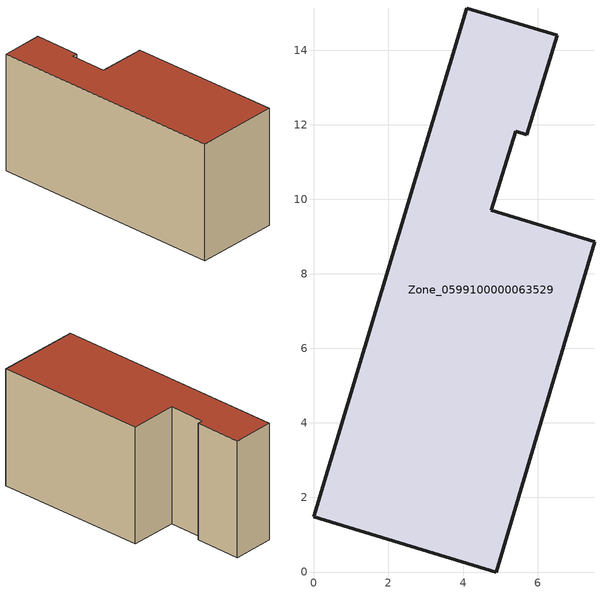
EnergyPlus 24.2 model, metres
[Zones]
Zone_0599100000063529
 floor ground (C_G): 0,1.48 4.1,15.13 6.53,14.4 5.71,11.73 5.41,11.82 4.76,9.7 7.53,8.86 4.89,0 z0
 wall outside (C_F): 4.1,15.13 0,1.48 4.89,0 7.53,8.86 4.76,9.7 5.41,11.82 5.71,11.73 6.53,14.4 4.1,15.13 z0:7.19
 roof outside (C_R): 5.71,11.73 6.53,14.4 4.1,15.13 0,1.48 4.89,0 7.53,8.86 4.76,9.7 5.41,11.82 z7.19
[BUILDING]
Pand.0599100000063529: North Axis=0; Terrain=City; Loads Convergence Tolerance Value=0.04; Temperature Convergence Tolerance Value=0.4; Solar Distribution=FullExterior; Maximum Number of Warmup Days=25; Minimum Number of Warmup Days=1
[Site:Location]
Rotterdam.The.Hague.AP_ZH_NLD Design_Conditions: Latitude=51.96; Longitude=4.45; Time Zone=1; Elevation=-4.5
[SITE:GROUNDTEMPERATURE:BUILDINGSURFACE]
18, 18, 18, 18, 18, 18, 18, 18, 18, 18, 18, 18
[MATERIAL] Thermal Absorptance=0.9; Solar Absorptance=0.7; Visible Absorptance=0.7
Name | Roughness | Thickness | Conductivity | Density | Specific Heat
G.TI.1975-1991 | MediumSmooth | 0.15 | 0.288461 | 540 | 1210
F.TI.1975-1991 | Rough | 0.3 | 0.230769 | 1920 | 840
R.TI.1975-1991 | MediumRough | 0.2 | 0.153846 | 1500 | 1000
[CONSTRUCTION]
C_G: G.TI.1975-1991
C_F: F.TI.1975-1991
C_R: R.TI.1975-1991
[ZONE]
Zone_0599100000063529: Type=1; Multiplier=1; Ceiling Height=Autocalculate; Volume=Autocalculate; Floor Area=autocalculate; Part of Total Floor Area=Yes
[ZONEINFILTRATION:DESIGNFLOWRATE]
Infil_Zone_0599100000063529: Zone or ZoneList or Space or SpaceList=Zone_0599100000063529; Schedule=AlwaysOn; Design Flow Rate Calculation Method=Flow/Area; Flow Rate per Floor Area=0.003; Constant Term Coefficient=1; Temperature Term Coefficient=0; Velocity Term Coefficient=0; Velocity Squared Term Coefficient=0
[HVACTEMPLATE:ZONE:IDEALLOADSAIRSYSTEM]
Zone_0599100000063529: Maximum Heating Supply Air Temperature=50; Minimum Cooling Supply Air Temperature=13; Maximum Heating Supply Air Humidity Ratio=0.0156; Minimum Cooling Supply Air Humidity Ratio=0.0077; Heating Limit=NoLimit; Cooling Limit=NoLimit; Dehumidification Control Type=ConstantSensibleHeatRatio; Cooling Sensible Heat Ratio=0.7; Dehumidification Setpoint=60; Humidification Control Type=None; Humidification Setpoint=30; Outdoor Air Method=None; Outdoor Air Flow Rate per Person=0.00944; Outdoor Air Flow Rate per Zone Floor Area=0; Outdoor Air Flow Rate per Zone=0; Demand Controlled Ventilation Type=None; Outdoor Air Economizer Type=NoEconomizer; Heat Recovery Type=None; Sensible Heat Recovery Effectiveness=0.7; Latent Heat Recovery Effectiveness=0.65
[ZONECONTROL:THERMOSTAT]
ThermostatControl_Zone_0599100000063529: Zone or ZoneList=Zone_0599100000063529; Control Type Schedule=DualSetpointControlType; Control 1=Thermostat_Zone_0599100000063529; Temperature Difference Between Cutout And Setpoint=0
[THERMOSTATSETPOINT:DUALSETPOINT]
Thermostat_Zone_0599100000063529: Heating Setpoint Temperature Schedule=HeatingSetpoint_Zone_0599100000063529; Cooling Setpoint Temperature Schedule=CoolingSetpoint_Zone_0599100000063529
[SCHEDULE:COMPACT]
HeatingSetpoint_Zone_0599100000063529: Through: 12/31, For: AllDays, Until: 24:00, 21
CoolingSetpoint_Zone_0599100000063529: Through: 12/31, For: AllDays, Until: 24:00, 24
DualSetpointControlType: Through: 12/31, For: AllDays, Until: 24:00, 4
AlwaysOn: Through: 12/31, For: AllDays, Until: 24:00, 1
